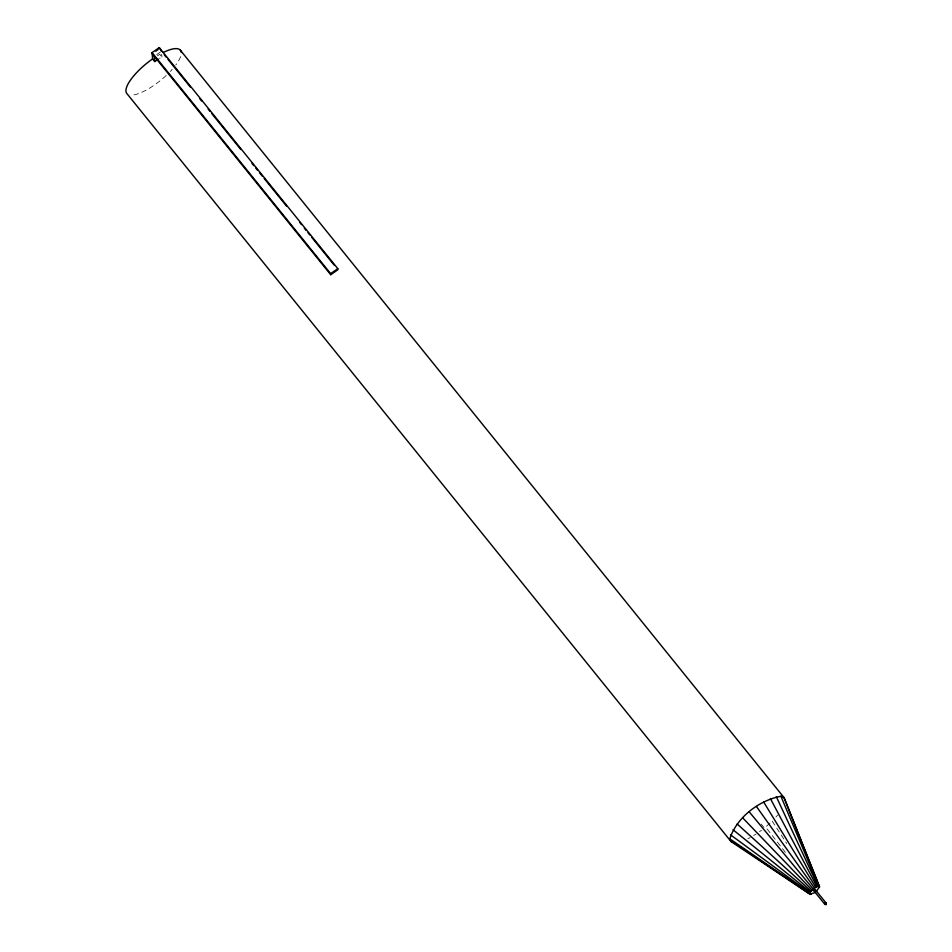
<?xml version="1.0" encoding="UTF-8"?>
<svg xmlns="http://www.w3.org/2000/svg" width="952" height="952" viewBox="0 0 952 952"><rect width="100%" height="100%" fill="white"/><g stroke="black" fill="none" stroke-linecap="round" stroke-linejoin="round"><path stroke-width="0.71" stroke-dasharray="4.76 3.57" d="M775.892 817.03L777.748 815.007M769.989 823.063L765.61 827.038L786.352 853.575M759.506 831.703L761.541 830.144M156.699 54.645L160.281 52.146M157.389 55.859L159.781 54.347L161.923 56.977L159.519 58.5M753.687 835.523L756.09 834M747.903 838.724L750.164 837.593M761.16 824.063L763.921 827.49M772.179 821.076L786.673 843.424M161.697 54.145L161.923 56.977M180.594 56.573A34.462 10.996 -38.9 0 1 175.751 65.033M172.181 69.401A34.462 10.996 -38.9 0 1 170.313 71.436M166.231 75.47A34.462 10.996 -38.9 0 1 131.174 95.164"/><path stroke-width="1.43" d="M826.015 902.948L826.038 904.4L824.634 903.912L826.038 904.4L826.015 902.948L815.352 889.751L814.293 890.287L813.984 890.893L824.646 904.091L826.038 904.4L826.05 903.02L826.038 904.4C822.349 904.995 827.371 900.901 826.038 904.4L824.718 904.126M814.852 892.631L809.973 894.237L731.005 841.52L729.803 838.819C736.693 817.399 759.077 800.334 780.914 796.277L783.924 797.478L785.126 800.18L819.577 886.895L816.114 891.655M809.973 894.237L810.331 892.143L813.222 888.989L818.018 886.264L819.577 886.895M158.318 59.262L154.724 61.547L152.594 58.905L152.094 52.598L159.258 47.6L337.805 268.654L337.889 269.725L330.725 274.723L152.177 53.669M155.759 51.17L158.151 49.504M330.725 274.723L330.642 273.652L337.805 268.654M824.837 904.114L826.038 904.4L825.967 903.258M824.991 904.067L826.038 904.4L825.824 902.924M733.016 842.318L731.005 841.52L127.163 93.903A34.462 10.996 -38.9 0 1 152.594 58.905M813.984 890.893L815.352 889.751M824.694 903.781L826.038 904.4L825.67 902.972M824.801 903.638L826.038 904.4L825.717 903.567M734.016 842.722L810.509 894.44M729.803 838.819L809.759 893.749M802.988 888.406L805.368 890.108M808.938 892.667L811.33 894.38M730.481 834.809L809.878 893.036M825.36 903.853L826.038 904.4L825.491 903.067M733.004 829.739L810.331 892.143M824.944 903.484L826.038 904.4L825.301 903.186M737.181 823.98L811.068 891.12M742.75 817.923L812.056 890.049M825.122 903.329L826.038 904.4L825.539 903.722M749.319 811.961L813.222 888.989M180.071 49.861L783.924 797.478L819.363 886.419M161.471 51.313L159.258 47.6M164.268 54.776L166.136 57.084M168.004 59.393L190.412 87.132M199.741 98.687L201.61 100.995M208.143 109.087L210.011 111.396M211.88 113.716L240.808 149.535M252.006 163.399L253.875 165.719M255.743 168.028L257.611 170.337M259.48 172.645L262.276 176.12M264.144 178.429L286.552 206.156M299.618 222.34L301.486 224.648M304.283 228.123L306.151 230.432M308.02 232.74L309.876 235.049M311.744 237.357L334.152 265.096M152.094 52.598L330.642 273.652M825.336 903.519L826.038 904.4M756.447 806.522L814.495 888.014M763.635 801.965L815.769 887.204M770.418 798.597L816.971 886.609M776.308 796.657L818.018 886.264M780.914 796.277L818.827 886.205L814.293 875.304M811.425 868.462L813.151 872.567M154.307 56.311L154.724 61.547M163.256 52.491A34.462 10.996 -38.9 0 1 181.273 52.562"/></g></svg>
